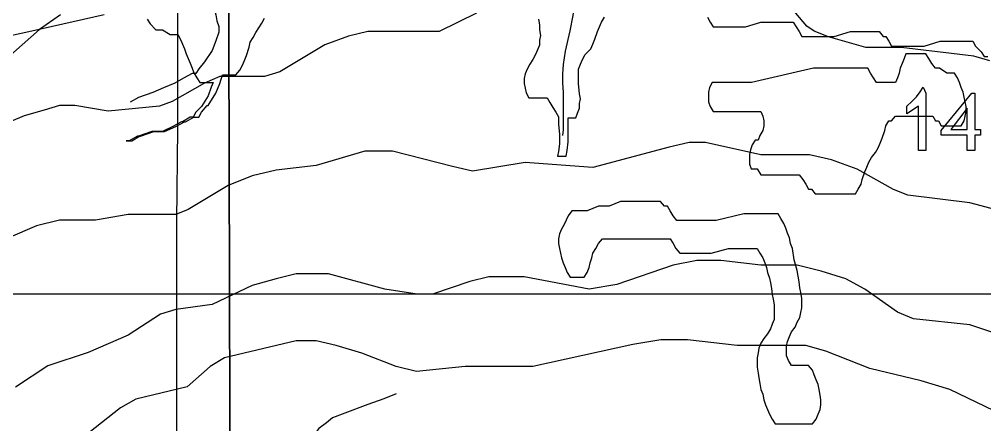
# Model space of a CAD drawing. Extents: x -0.49 to 6.91, y -0.57 to 8.11.
# Drawn here: x 0.716 to 1.25, y 2.543 to 2.767 of the extents above; entities that cross this region are included whole.
import ezdxf

# ---------------------------------------------------------------- set-up
doc = ezdxf.new("R2010")
doc.units = 0
for name, color, linetype in [('Grid', 7, 'CONTINUOUS'), ('roads', 7, 'CONTINUOUS'), ('topo', 7, 'CONTINUOUS'), ('topo_grid', 7, 'CONTINUOUS'), ('white', 7, 'CONTINUOUS')]:
    doc.layers.add(name, color=color, linetype=linetype)

msp = doc.modelspace()

# ---------------------------------------------------------------- linework, layer by layer
at = {"layer": 'Grid', "color": 1}
msp.add_lwpolyline([(0.006687, 3.101495), (0.208099, 3.101495), (0.415838, 3.101495), (0.623577, 3.101495), (0.830788, 3.101495), (0.831844, 2.894829), (0.83237, 2.688136), (0.832897, 2.480941), (0.833423, 2.274249), (0.624629, 2.274249), (0.416363, 2.274249), (0.208097, 2.274249), (0.006685, 2.274249)], dxfattribs=at)
for points in [[(0.833426, 2.274249), (0.8329, 2.480941), (0.832373, 2.688136), (0.831847, 2.894829), (0.830791, 3.101495), (1.038003, 3.101495), (1.245215, 3.101495), (1.452427, 3.101495), (1.659111, 3.101495), (1.659111, 2.894802), (1.658584, 2.688136), (1.658584, 2.481973), (1.658058, 2.27528), (1.451901, 2.27528), (1.245744, 2.27528), (1.039586, 2.27528)], [(1.21727, 2.726104), (1.21727, 2.69446), (1.213052, 2.69446), (1.213052, 2.718801), (1.206726, 2.714568), (1.206726, 2.718801), (1.209361, 2.721447), (1.211996, 2.724093), (1.214105, 2.726739), (1.215687, 2.729385)], [(1.24416, 2.726104), (1.24416, 2.705996), (1.247323, 2.705996), (1.247323, 2.702821), (1.24416, 2.702821), (1.24416, 2.694354), (1.239942, 2.694354), (1.239942, 2.702821), (1.225706, 2.702821), (1.225706, 2.705466), (1.242578, 2.726104)], [(1.239942, 2.717664), (1.230979, 2.706022), (1.239942, 2.706022)]]:
    msp.add_lwpolyline(points, close=True, dxfattribs=at)
at = {"layer": 'roads', "color": 7}
for points in [[(0.819717, 2.812041), (0.818664, 2.804632), (0.818664, 2.797753), (0.81919, 2.790345), (0.820246, 2.786111), (0.821299, 2.781349), (0.822881, 2.776057), (0.82499, 2.769178), (0.825517, 2.766003), (0.82657, 2.762828), (0.82657, 2.759653), (0.824988, 2.754891), (0.822879, 2.749599), (0.818661, 2.743249), (0.815497, 2.739545), (0.813915, 2.736899), (0.811806, 2.736899), (0.80706, 2.734253), (0.802315, 2.731607), (0.795988, 2.728961), (0.790189, 2.726316), (0.78228, 2.72367), (0.777535, 2.721024)], [(1.02693, 2.799394), (1.022184, 2.768808), (1.020602, 2.760341), (1.017964, 2.749229), (1.016911, 2.74182), (1.016384, 2.736529), (1.016384, 2.731766), (1.016911, 2.726474), (1.016911, 2.721183), (1.016911, 2.715891), (1.016911, 2.710599), (1.016911, 2.705837), (1.016384, 2.702662)], [(0.924642, 2.560025), (0.917788, 2.557379), (0.908825, 2.554204), (0.896171, 2.549442), (0.889317, 2.546796), (0.886153, 2.54415), (0.881935, 2.540975), (0.879826, 2.538329), (0.878773, 2.535683), (0.877718, 2.533038), (0.876135, 2.529333)]]:
    msp.add_lwpolyline(points, dxfattribs=at)
at = {"layer": 'topo', "color": 2}
for points in [[(1.252601, 2.743884), (1.243633, 2.74653), (1.203563, 2.751292), (1.184053, 2.751292), (1.16349, 2.757113), (1.155581, 2.760288), (1.151363, 2.762934), (1.138182, 2.778809)], [(0.739047, 2.769178), (0.727447, 2.761241), (0.692118, 2.730126)], [(0.968934, 2.770104), (0.948371, 2.76005), (0.908828, 2.76005), (0.898283, 2.757404), (0.885102, 2.752642), (0.860317, 2.737825), (0.851881, 2.735179), (0.833954, 2.735179), (0.8271, 2.735179), (0.818664, 2.731475), (0.800738, 2.721421), (0.793884, 2.718775), (0.765413, 2.716129), (0.746959, 2.719304), (0.738523, 2.719304), (0.730087, 2.716658), (0.719015, 2.713483), (0.711634, 2.710308)], [(1.26156, 2.660223), (1.24152, 2.665514), (1.207249, 2.669748), (1.199341, 2.672923), (1.179305, 2.684035), (1.16507, 2.689327), (1.152943, 2.691973), (1.126054, 2.691973), (1.095473, 2.698852), (1.08651, 2.698852), (1.075438, 2.696206), (1.033254, 2.685094), (0.99582, 2.687739), (0.966821, 2.682977), (0.955749, 2.685623), (0.922533, 2.694089), (0.907242, 2.694089), (0.880353, 2.686152), (0.858204, 2.683506), (0.845023, 2.680331), (0.831842, 2.675039), (0.809698, 2.66181), (0.802843, 2.659164), (0.776481, 2.659164), (0.758555, 2.655989), (0.73852, 2.655989), (0.725866, 2.652814), (0.710048, 2.645935)], [(1.265253, 2.59032), (1.241522, 2.598257), (1.210415, 2.601432), (1.201452, 2.605136), (1.183525, 2.617836), (1.17298, 2.623657), (1.159272, 2.627891), (1.146091, 2.631066), (1.126055, 2.631066), (1.10391, 2.633711), (1.090729, 2.633711), (1.077548, 2.631066), (1.046436, 2.620482), (1.031146, 2.617836), (0.995293, 2.624716), (0.975785, 2.624716), (0.965241, 2.62207), (0.944678, 2.615191), (0.936242, 2.615191), (0.918316, 2.617836), (0.887208, 2.626303), (0.869277, 2.626303), (0.858205, 2.623657), (0.845024, 2.619953), (0.82288, 2.60937), (0.802844, 2.606724), (0.794409, 2.604078), (0.776482, 2.592436), (0.754338, 2.582911), (0.732194, 2.575503), (0.714267, 2.563861)], [(1.294249, 2.531873), (1.230448, 2.562459), (1.21463, 2.567222), (1.186159, 2.574101), (1.161906, 2.583626), (1.150834, 2.586801), (1.140289, 2.586801), (1.112872, 2.586801), (1.085455, 2.589976), (1.070692, 2.589976), (1.055398, 2.58733), (1.000037, 2.575159), (0.986856, 2.575159), (0.962603, 2.575159), (0.935713, 2.572513), (0.924641, 2.575159), (0.90566, 2.582568), (0.891425, 2.586801), (0.880353, 2.589447), (0.869276, 2.589447), (0.829733, 2.579922), (0.821824, 2.575159), (0.80917, 2.564047), (0.780699, 2.557168), (0.772263, 2.552405), (0.754864, 2.538647)]]:
    msp.add_lwpolyline(points, dxfattribs=at)
at = {"layer": 'topo_grid', "color": 7}
for points in [[(0.803368, 2.50097), (0.803368, 2.552643), (0.803368, 2.603787), (0.803368, 2.65546), (0.803895, 2.706604), (0.803895, 2.758251), (0.803895, 2.809924), (0.803895, 2.861068), (0.803895, 2.912741), (0.804421, 2.964414), (0.804421, 3.015558), (0.804421, 3.067231), (0.804421, 3.118375)], [(0.700032, 2.615376), (0.736939, 2.615376), (0.774374, 2.615376), (0.811281, 2.615376), (0.848715, 2.615376), (0.885627, 2.615376), (0.923061, 2.615376), (0.960496, 2.615376), (0.997403, 2.615376), (1.034837, 2.615376), (1.071749, 2.615376), (1.109183, 2.615376), (1.14609, 2.615376), (1.183525, 2.615376), (1.220959, 2.615376), (1.257871, 2.615376)]]:
    msp.add_lwpolyline(points, dxfattribs=at)
at = {"layer": 'white', "color": 7}
for points in [[(0.655741, 2.745683), (0.72323, 2.7605), (0.7633, 2.769496)], [(0.787026, 2.76685), (0.788608, 2.764204), (0.791772, 2.761029), (0.793881, 2.761029), (0.795463, 2.761029), (0.799681, 2.758383), (0.80179, 2.758383), (0.803898, 2.758383), (0.805481, 2.755737), (0.806536, 2.753091), (0.807589, 2.750446), (0.808645, 2.7478), (0.810759, 2.742508), (0.811812, 2.739862), (0.812868, 2.737216), (0.81445, 2.734571), (0.81603, 2.731925), (0.818138, 2.731925), (0.820247, 2.731925), (0.822882, 2.731925), (0.823411, 2.731925), (0.822356, 2.729279), (0.822356, 2.729279), (0.820773, 2.724516), (0.817084, 2.718696), (0.813919, 2.715521), (0.812335, 2.712875), (0.810758, 2.712875), (0.806535, 2.710229), (0.806008, 2.710229), (0.801263, 2.707583), (0.795463, 2.704937), (0.789663, 2.704937), (0.782282, 2.702291), (0.781756, 2.702291), (0.777011, 2.699646), (0.776484, 2.699646), (0.776484, 2.699646), (0.775958, 2.699646), (0.775428, 2.699646), (0.775428, 2.699646), (0.775428, 2.699646), (0.775428, 2.699646), (0.775428, 2.699646), (0.775428, 2.699646), (0.775428, 2.699646), (0.775958, 2.699646), (0.776484, 2.699646), (0.776484, 2.699646), (0.777011, 2.699646), (0.777537, 2.699646), (0.778064, 2.699646), (0.77859, 2.699646), (0.782808, 2.702291), (0.783335, 2.702291), (0.790716, 2.704937), (0.796516, 2.704937), (0.802843, 2.707583), (0.807588, 2.710229), (0.808114, 2.710229), (0.812864, 2.712875), (0.814447, 2.712875), (0.814973, 2.712875), (0.8155, 2.712875), (0.817082, 2.715521), (0.820245, 2.719225), (0.820771, 2.719225), (0.824989, 2.726104), (0.824989, 2.726104), (0.827098, 2.731396), (0.82868, 2.736158), (0.82868, 2.736158), (0.830789, 2.736158), (0.833424, 2.736158), (0.83606, 2.736158), (0.838168, 2.738804), (0.83975, 2.74145), (0.840804, 2.744096), (0.841859, 2.746741), (0.843441, 2.751504), (0.843968, 2.75415), (0.84555, 2.756796), (0.847132, 2.759441), (0.848715, 2.762087), (0.850297, 2.764733), (0.851876, 2.767379)], [(1.003197, 2.766876), (1.003723, 2.763701), (1.003723, 2.761055), (1.00425, 2.75788), (1.003723, 2.755235), (1.003723, 2.752589), (1.002668, 2.749943), (1.001615, 2.747297), (1.000032, 2.744651), (0.998448, 2.742005), (0.996871, 2.73936), (0.995812, 2.736714), (0.995286, 2.734068), (0.995286, 2.731422), (0.995812, 2.728776), (0.996339, 2.72613), (0.997921, 2.723485), (0.999509, 2.723485), (1.001617, 2.723485), (1.003726, 2.723485), (1.005835, 2.723485), (1.007946, 2.723485), (1.009526, 2.720839), (1.011108, 2.718193), (1.01269, 2.715547), (1.01427, 2.712901), (1.01427, 2.708668), (1.014796, 2.703376), (1.014796, 2.698085), (1.014796, 2.698085), (1.01427, 2.693851), (1.013743, 2.691205), (1.013743, 2.691205), (1.013743, 2.691205), (1.013743, 2.691205), (1.013743, 2.691205), (1.01427, 2.691205), (1.014796, 2.691205), (1.014796, 2.691205), (1.015323, 2.691205), (1.015849, 2.691205), (1.016376, 2.691205), (1.016902, 2.691205), (1.017429, 2.691205), (1.017955, 2.691205), (1.017955, 2.691205), (1.018482, 2.691205), (1.018482, 2.691205), (1.018482, 2.691205), (1.019008, 2.69438), (1.019008, 2.69438), (1.019535, 2.699143), (1.019535, 2.699143), (1.019535, 2.704435), (1.019535, 2.709726), (1.019535, 2.712372), (1.020061, 2.712372), (1.02217, 2.712372), (1.023752, 2.712372), (1.024808, 2.715018), (1.025861, 2.717664), (1.025861, 2.72031), (1.026388, 2.722955), (1.025861, 2.725601), (1.025334, 2.731422), (1.025334, 2.734068), (1.025334, 2.736714), (1.025334, 2.73936), (1.026388, 2.742005), (1.027443, 2.744651), (1.029025, 2.747297), (1.032189, 2.750472), (1.033244, 2.753118), (1.034297, 2.755764), (1.035879, 2.759997), (1.036933, 2.762643), (1.037988, 2.765289), (1.03957, 2.767935)], [(1.096506, 2.767935), (1.098088, 2.765289), (1.09967, 2.762643), (1.101252, 2.762643), (1.10389, 2.762643), (1.105999, 2.762643), (1.108634, 2.762643), (1.111797, 2.762643), (1.114432, 2.762643), (1.117597, 2.762643), (1.126033, 2.765289), (1.129195, 2.765289), (1.13236, 2.765289), (1.134995, 2.765289), (1.13763, 2.765289), (1.139739, 2.765289), (1.142374, 2.765289), (1.143956, 2.765289), (1.145538, 2.762643), (1.147121, 2.759997), (1.1487, 2.757351), (1.150809, 2.757351), (1.152918, 2.757351), (1.155556, 2.757351), (1.158191, 2.757351), (1.160826, 2.757351), (1.163989, 2.757351), (1.166627, 2.757351), (1.17559, 2.759997), (1.178753, 2.759997), (1.181391, 2.759997), (1.184026, 2.759997), (1.186661, 2.759997), (1.189302, 2.759997), (1.191411, 2.759997), (1.193519, 2.757351), (1.195101, 2.757351), (1.196684, 2.754705), (1.198266, 2.75206), (1.200375, 2.75206), (1.202483, 2.75206), (1.204592, 2.75206), (1.207227, 2.75206), (1.21039, 2.75206), (1.213028, 2.75206), (1.216191, 2.75206), (1.225154, 2.754705), (1.227789, 2.754705), (1.230953, 2.754705), (1.233589, 2.754705), (1.236224, 2.754705), (1.238862, 2.754705), (1.24097, 2.754705), (1.243079, 2.754705), (1.244661, 2.75206), (1.247826, 2.748885), (1.249408, 2.746239), (1.251516, 2.746239)]]:
    msp.add_lwpolyline(points, dxfattribs=at)
for points in [[(1.126057, 2.681045), (1.128692, 2.681045), (1.131327, 2.681045), (1.137127, 2.681045), (1.139762, 2.681045), (1.142398, 2.681045), (1.145033, 2.681045), (1.147142, 2.681045), (1.14925, 2.6784), (1.150832, 2.675754), (1.152415, 2.673108), (1.153997, 2.673108), (1.156106, 2.670462), (1.158214, 2.670462), (1.160852, 2.670462), (1.163487, 2.670462), (1.166123, 2.670462), (1.168758, 2.670462), (1.171396, 2.670462), (1.174031, 2.670462), (1.17614, 2.670462), (1.178249, 2.670462), (1.179831, 2.673108), (1.181413, 2.675754), (1.18194, 2.6784), (1.183522, 2.682633), (1.18458, 2.685279), (1.185636, 2.687925), (1.187218, 2.69057), (1.189327, 2.693216), (1.190909, 2.695862), (1.191962, 2.698508), (1.193018, 2.701154), (1.1946, 2.705387), (1.195126, 2.708033), (1.196709, 2.710679), (1.198291, 2.710679), (1.2004, 2.713325), (1.202508, 2.713325), (1.205143, 2.713325), (1.207781, 2.713325), (1.210417, 2.713325), (1.21358, 2.713325), (1.216218, 2.713325), (1.218326, 2.713325), (1.220962, 2.713325), (1.222544, 2.710679), (1.224126, 2.710679), (1.225708, 2.708033), (1.227817, 2.708033), (1.229399, 2.708033), (1.231508, 2.708033), (1.23309, 2.708033), (1.235199, 2.708033), (1.236781, 2.708033), (1.238363, 2.710679), (1.23889, 2.713325), (1.239416, 2.71597), (1.239416, 2.718616), (1.23889, 2.721262), (1.238363, 2.723908), (1.237837, 2.726554), (1.236781, 2.7292), (1.235728, 2.731845), (1.234672, 2.734491), (1.23309, 2.737137), (1.230979, 2.737137), (1.22887, 2.737137), (1.224652, 2.739783), (1.222543, 2.739783), (1.220435, 2.742429), (1.218852, 2.745075), (1.21727, 2.74772), (1.215688, 2.74772), (1.214106, 2.74772), (1.211997, 2.74772), (1.210415, 2.74772), (1.208306, 2.74772), (1.206197, 2.74772), (1.205142, 2.745075), (1.204089, 2.742429), (1.203036, 2.739783), (1.202506, 2.737137), (1.201453, 2.734491), (1.200398, 2.731845), (1.199345, 2.731845), (1.197236, 2.731845), (1.195654, 2.731845), (1.193545, 2.731845), (1.191436, 2.731845), (1.189854, 2.731845), (1.188272, 2.734491), (1.186684, 2.737137), (1.185107, 2.739783), (1.18352, 2.739783), (1.181411, 2.739783), (1.178776, 2.739783), (1.176141, 2.739783), (1.173505, 2.739783), (1.170342, 2.739783), (1.167178, 2.739783), (1.161378, 2.739783), (1.155052, 2.739783), (1.120781, 2.731845), (1.114454, 2.731845), (1.11129, 2.731845), (1.108653, 2.731845), (1.106017, 2.731845), (1.103382, 2.731845), (1.100747, 2.731845), (1.099165, 2.731845), (1.097582, 2.7292), (1.097056, 2.726554), (1.097056, 2.723908), (1.097056, 2.721262), (1.098112, 2.718616), (1.099691, 2.71597), (1.1018, 2.71597), (1.103909, 2.71597), (1.106547, 2.71597), (1.109182, 2.71597), (1.114982, 2.71597), (1.117617, 2.71597), (1.120252, 2.71597), (1.122887, 2.71597), (1.12447, 2.71597), (1.126052, 2.71597), (1.127105, 2.713325), (1.127631, 2.710679), (1.127631, 2.708033), (1.127105, 2.705387), (1.125523, 2.702741), (1.124467, 2.700095), (1.122885, 2.700095), (1.121303, 2.69745), (1.120247, 2.694804), (1.11972, 2.692158), (1.11972, 2.689512), (1.11972, 2.686866), (1.120776, 2.68422), (1.122358, 2.68422), (1.12394, 2.68422), (1.126057, 2.681045)], [(1.017444, 2.653608), (1.015861, 2.650962), (1.014808, 2.648316), (1.014282, 2.645671), (1.014282, 2.643025), (1.014808, 2.640379), (1.015335, 2.637733), (1.015861, 2.635087), (1.016914, 2.632441), (1.01797, 2.629796), (1.019023, 2.62715), (1.020605, 2.624504), (1.022714, 2.624504), (1.024296, 2.624504), (1.026405, 2.624504), (1.028514, 2.624504), (1.030096, 2.62715), (1.031149, 2.629796), (1.031676, 2.632441), (1.032729, 2.635087), (1.033258, 2.637733), (1.03484, 2.640379), (1.036422, 2.643025), (1.038531, 2.645671), (1.04064, 2.645671), (1.043275, 2.645671), (1.046439, 2.645671), (1.049074, 2.645671), (1.052237, 2.645671), (1.055401, 2.645671), (1.058036, 2.645671), (1.0612, 2.645671), (1.063835, 2.645671), (1.066998, 2.645671), (1.069636, 2.645671), (1.071745, 2.645671), (1.073854, 2.645671), (1.075963, 2.645671), (1.077545, 2.643025), (1.079127, 2.640379), (1.081236, 2.637733), (1.082818, 2.637733), (1.084927, 2.637733), (1.087562, 2.637733), (1.090197, 2.637733), (1.092832, 2.637733), (1.095996, 2.637733), (1.098631, 2.637733), (1.108122, 2.640379), (1.110759, 2.640379), (1.113923, 2.640379), (1.116558, 2.640379), (1.119196, 2.640379), (1.121831, 2.640379), (1.12394, 2.640379), (1.125522, 2.637733), (1.127104, 2.635087), (1.12816, 2.632441), (1.129213, 2.629796), (1.129739, 2.62715), (1.130795, 2.623975), (1.131322, 2.621329), (1.131848, 2.618154), (1.132375, 2.614979), (1.132901, 2.612333), (1.133428, 2.609158), (1.133428, 2.606512), (1.133428, 2.603866), (1.133428, 2.601221), (1.132375, 2.598575), (1.131319, 2.595929), (1.129737, 2.593283), (1.127628, 2.590637), (1.126046, 2.587991), (1.12499, 2.585346), (1.124464, 2.5827), (1.123937, 2.580054), (1.123937, 2.577408), (1.123937, 2.574762), (1.124464, 2.571587), (1.12499, 2.568941), (1.125517, 2.565766), (1.126046, 2.562591), (1.127099, 2.559946), (1.127625, 2.556771), (1.128681, 2.554125), (1.129734, 2.551479), (1.13079, 2.548833), (1.132372, 2.546187), (1.133954, 2.543541), (1.136063, 2.543541), (1.138698, 2.543541), (1.141336, 2.543541), (1.143971, 2.543541), (1.146607, 2.543541), (1.149242, 2.543541), (1.151877, 2.543541), (1.154515, 2.543541), (1.156624, 2.546187), (1.157677, 2.548833), (1.158732, 2.551479), (1.159259, 2.554125), (1.159259, 2.556771), (1.158732, 2.559416), (1.158206, 2.562591), (1.157677, 2.565237), (1.156624, 2.567883), (1.155568, 2.570529), (1.154515, 2.573175), (1.152406, 2.575821), (1.150824, 2.575821), (1.148715, 2.575821), (1.146607, 2.575821), (1.144498, 2.575821), (1.142916, 2.575821), (1.141333, 2.578466), (1.140278, 2.581112), (1.140278, 2.583758), (1.140278, 2.586404), (1.140804, 2.58905), (1.14186, 2.591696), (1.142916, 2.594341), (1.145024, 2.596987), (1.14608, 2.599633), (1.147662, 2.602279), (1.148189, 2.604925), (1.148715, 2.607571), (1.148715, 2.610216), (1.148715, 2.612862), (1.148189, 2.616037), (1.147662, 2.618683), (1.147136, 2.621858), (1.14608, 2.628208), (1.144498, 2.634029), (1.143445, 2.640379), (1.142389, 2.643025), (1.141863, 2.6462), (1.14081, 2.648846), (1.139754, 2.651491), (1.138701, 2.654137), (1.137119, 2.656783), (1.135536, 2.659429), (1.133425, 2.659429), (1.131324, 2.659429), (1.128688, 2.659429), (1.125525, 2.659429), (1.122887, 2.659429), (1.119724, 2.659429), (1.11656, 2.659429), (1.10127, 2.655725), (1.095471, 2.655725), (1.092307, 2.655725), (1.089672, 2.655725), (1.086509, 2.655725), (1.083871, 2.655725), (1.081762, 2.655725), (1.079654, 2.655725), (1.077545, 2.658371), (1.075963, 2.661016), (1.074381, 2.663662), (1.072798, 2.663662), (1.07069, 2.666308), (1.068581, 2.666308), (1.065946, 2.666308), (1.06331, 2.666308), (1.060673, 2.666308), (1.05751, 2.666308), (1.054875, 2.666308), (1.048548, 2.666308), (1.042221, 2.663662), (1.036421, 2.663662), (1.030094, 2.661016), (1.026931, 2.661016), (1.024295, 2.661016), (1.021658, 2.661016), (1.019549, 2.658371), (1.017443, 2.653608)]]:
    msp.add_lwpolyline(points, close=True, dxfattribs=at)

doc.saveas('drawing.dxf')
